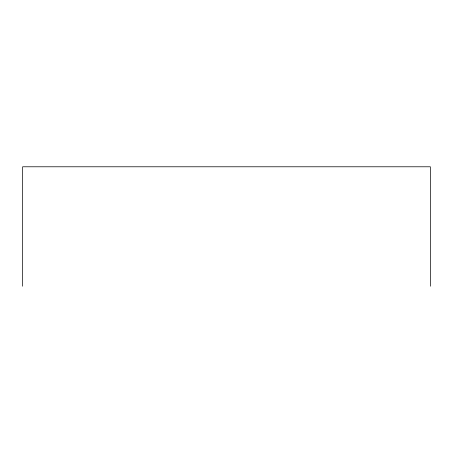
<?xml version="1.0" encoding="UTF-8"?>
<svg xmlns="http://www.w3.org/2000/svg" width="453" height="453" viewBox="0 0 453 453"><rect width="100%" height="100%" fill="white"/><g stroke="black" fill="none" stroke-linecap="round" stroke-linejoin="round"><path stroke-width="0.68" d="M430.35 286.217L430.35 166.783L22.65 166.783L22.65 286.217"/></g></svg>
